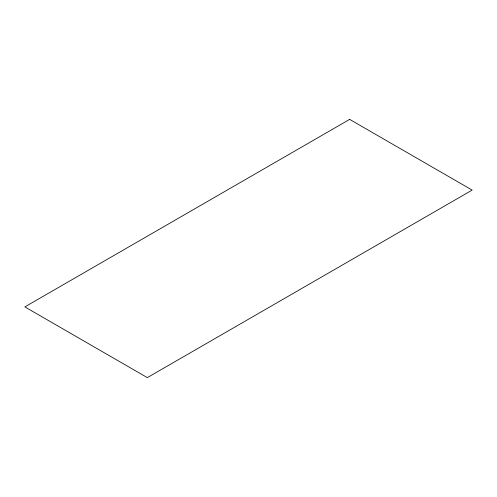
<?xml version="1.0" encoding="UTF-8"?>
<svg xmlns="http://www.w3.org/2000/svg" width="497" height="497" viewBox="0 0 497 497"><rect width="100%" height="100%" fill="white"/><g stroke="black" fill="none" stroke-linecap="round" stroke-linejoin="round"><path stroke-width="0.75" d="M349.664 119.379L24.85 306.904L147.336 377.621L472.15 190.096L349.664 119.379"/></g></svg>
